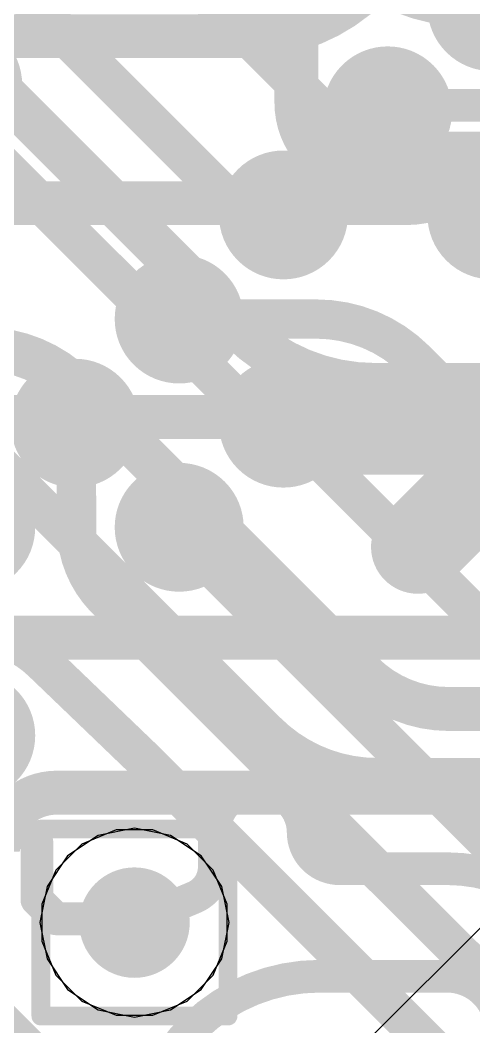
# Model space of a CAD drawing. Header units: inches. Extents: x -6 to 284, y -12 to 154.
# Drawn here: x 61.472 to 62.703, y 4.798 to 7.532 of the extents above; entities that cross this region are included whole.
import ezdxf

# ---------------------------------------------------------------- set-up
doc = ezdxf.new("R2010")
doc.units = ezdxf.units.IN
for name, color, linetype in [('Bottom Layer', 5, 'Continuous'), ('Drill Drawing', 1, 'Continuous'), ('GND-1', 16, 'Continuous'), ('GND-2', 90, 'Continuous'), ('GND-3', 216, 'Continuous'), ('GND-4', 54, 'Continuous'), ('PWR-1', 156, 'Continuous'), ('PWR-2', 130, 'Continuous'), ('Signal L1', 76, 'Continuous'), ('Signal L2', 6, 'Continuous'), ('Top Layer', 1, 'Continuous'), ('Top Overlay', 2, 'Continuous'), ('Top Paste', 8, 'Continuous'), ('Top Solder', 216, 'Continuous'), ('Via Holes', 16, 'Continuous')]:
    doc.layers.add(name, color=color, linetype=linetype)

# ---------------------------------------------------------------- blocks, each defined once
blk = doc.blocks.new('BGA_565_15_5_14_4__132')
at = {"layer": 'Top Layer'}
h = blk.add_hatch(color=1, dxfattribs=at)
edge = h.paths.add_edge_path()
edge.add_arc((-5, 6.8), 0.125, 0, 360)
h = blk.add_hatch(color=1, dxfattribs=at)
edge = h.paths.add_edge_path()
edge.add_arc((-4.2, 6.8), 0.125, 0, 360)
h = blk.add_hatch(color=1, dxfattribs=at)
edge = h.paths.add_edge_path()
edge.add_arc((-3.8, 6.8), 0.125, 0, 360)
h = blk.add_hatch(color=1, dxfattribs=at)
edge = h.paths.add_edge_path()
edge.add_arc((-5.4, 6.4), 0.125, 0, 360)
h = blk.add_hatch(color=1, dxfattribs=at)
edge = h.paths.add_edge_path()
edge.add_arc((-5, 6.4), 0.125, 0, 360)
h = blk.add_hatch(color=1, dxfattribs=at)
edge = h.paths.add_edge_path()
edge.add_arc((-4.6, 6.4), 0.125, 0, 360)
h = blk.add_hatch(color=1, dxfattribs=at)
edge = h.paths.add_edge_path()
edge.add_arc((-4.2, 6.4), 0.125, 0, 360)
h = blk.add_hatch(color=1, dxfattribs=at)
edge = h.paths.add_edge_path()
edge.add_arc((-3.8, 6.4), 0.125, 0, 360)
at = {"layer": 'Top Paste'}
h = blk.add_hatch(color=8, dxfattribs=at)
edge = h.paths.add_edge_path()
edge.add_arc((-5, 6.8), 0.125, 0, 360)
h = blk.add_hatch(color=8, dxfattribs=at)
edge = h.paths.add_edge_path()
edge.add_arc((-4.2, 6.8), 0.125, 0, 360)
h = blk.add_hatch(color=8, dxfattribs=at)
edge = h.paths.add_edge_path()
edge.add_arc((-3.8, 6.8), 0.125, 0, 360)
h = blk.add_hatch(color=8, dxfattribs=at)
edge = h.paths.add_edge_path()
edge.add_arc((-5.4, 6.4), 0.125, 0, 360)
h = blk.add_hatch(color=8, dxfattribs=at)
edge = h.paths.add_edge_path()
edge.add_arc((-5, 6.4), 0.125, 0, 360)
h = blk.add_hatch(color=8, dxfattribs=at)
edge = h.paths.add_edge_path()
edge.add_arc((-4.6, 6.4), 0.125, 0, 360)
h = blk.add_hatch(color=8, dxfattribs=at)
edge = h.paths.add_edge_path()
edge.add_arc((-4.2, 6.4), 0.125, 0, 360)
h = blk.add_hatch(color=8, dxfattribs=at)
edge = h.paths.add_edge_path()
edge.add_arc((-3.8, 6.4), 0.125, 0, 360)
at = {"layer": 'Top Solder'}
h = blk.add_hatch(color=216, dxfattribs=at)
edge = h.paths.add_edge_path()
edge.add_arc((-5, 6.8), 0.175, 0, 360)
h = blk.add_hatch(color=216, dxfattribs=at)
edge = h.paths.add_edge_path()
edge.add_arc((-4.2, 6.8), 0.175, 0, 360)
h = blk.add_hatch(color=216, dxfattribs=at)
edge = h.paths.add_edge_path()
edge.add_arc((-3.8, 6.8), 0.175, 0, 360)
h = blk.add_hatch(color=216, dxfattribs=at)
edge = h.paths.add_edge_path()
edge.add_arc((-3, 6.8), 0.175, 0, 360)
h = blk.add_hatch(color=216, dxfattribs=at)
edge = h.paths.add_edge_path()
edge.add_arc((-5.4, 6.4), 0.175, 0, 360)
h = blk.add_hatch(color=216, dxfattribs=at)
edge = h.paths.add_edge_path()
edge.add_arc((-5, 6.4), 0.175, 0, 360)
h = blk.add_hatch(color=216, dxfattribs=at)
edge = h.paths.add_edge_path()
edge.add_arc((-4.6, 6.4), 0.175, 0, 360)
h = blk.add_hatch(color=216, dxfattribs=at)
edge = h.paths.add_edge_path()
edge.add_arc((-4.2, 6.4), 0.175, 0, 360)
h = blk.add_hatch(color=216, dxfattribs=at)
edge = h.paths.add_edge_path()
edge.add_arc((-3.8, 6.4), 0.175, 0, 360)
h = blk.add_hatch(color=216, dxfattribs=at)
edge = h.paths.add_edge_path()
edge.add_arc((-3.4, 6.4), 0.175, 0, 360)
h = blk.add_hatch(color=216, dxfattribs=at)
edge = h.paths.add_edge_path()
edge.add_arc((-4.225, 5.525), 0.175, 0, 360)
at = {"layer": 'Top Overlay'}
blk.add_lwpolyline([(-4.22, 7.2958, 0.254, 0.254, 0), (-7.845, 7.2958, 0.254, 0.254, 0)], format="xyseb", dxfattribs=at)
blk.add_lwpolyline([(-4.2835, 7.2958, 0.127, 0.127, 1), (-4.1565, 7.2958, 0.127, 0.127, 1)], format="xyseb", close=True, dxfattribs=at)

msp = doc.modelspace()

# ---------------------------------------------------------------- hatches: boundary and pattern name
at = {"layer": 'Bottom Layer'}
h = msp.add_hatch(color=5, dxfattribs=at)
edge = h.paths.add_edge_path()
edge.add_arc((61.7818, 5.0807), 0.15, 0, 360)
at = {"layer": 'GND-1'}
h = msp.add_hatch(color=16, dxfattribs=at)
edge = h.paths.add_edge_path()
edge.add_arc((61.7818, 5.0807), 0.15, 0, 360)
at = {"layer": 'GND-2'}
h = msp.add_hatch(color=90, dxfattribs=at)
edge = h.paths.add_edge_path()
edge.add_arc((61.7818, 5.0807), 0.15, 0, 360)
at = {"layer": 'GND-3'}
h = msp.add_hatch(color=216, dxfattribs=at)
edge = h.paths.add_edge_path()
edge.add_arc((61.7818, 5.0807), 0.15, 0, 360)
at = {"layer": 'GND-4'}
h = msp.add_hatch(color=54, dxfattribs=at)
edge = h.paths.add_edge_path()
edge.add_arc((61.7818, 5.0807), 0.15, 0, 360)
at = {"layer": 'PWR-1'}
h = msp.add_hatch(color=156, dxfattribs=at)
edge = h.paths.add_edge_path()
edge.add_arc((61.7818, 5.0807), 0.15, 0, 360)
at = {"layer": 'PWR-2'}
h = msp.add_hatch(color=130, dxfattribs=at)
edge = h.paths.add_edge_path()
edge.add_arc((61.7818, 5.0807), 0.15, 0, 360)
at = {"layer": 'Signal L1'}
h = msp.add_hatch(color=76, dxfattribs=at)
edge = h.paths.add_edge_path()
edge.add_arc((61.7818, 5.0807), 0.15, 0, 360)
at = {"layer": 'Signal L2'}
h = msp.add_hatch(color=6, dxfattribs=at)
edge = h.paths.add_edge_path()
edge.add_arc((61.7818, 5.0807), 0.15, 0, 360)
at = {"layer": 'Top Layer'}
msp.add_hatch(color=1, dxfattribs=at).paths.add_polyline_path([(61.4769, 5.4009), (61.2973, 5.5805), (61.2344, 5.5177), (61.414, 5.3381)])
h = msp.add_hatch(color=1, dxfattribs=at)
edge = h.paths.add_edge_path()
edge.add_arc((61.7818, 5.0807), 0.15, 0, 360)
at = {"layer": 'Via Holes'}
h = msp.add_hatch(color=7, dxfattribs=at)
edge = h.paths.add_edge_path()
edge.add_arc((61.7818, 5.0807), 0.075, 0, 360)

# ---------------------------------------------------------------- linework, layer by layer
at = {"layer": 'Bottom Layer'}
for points in [[(61.7618, 7.8164, 0.1067, 0.1067, 0), (62.2904, 7.2878, 0.1067, 0.1067, 0)], [(62.5598, 7.1762, 0.1067, 0.1067, -0.198912), (62.2904, 7.2878, 0.1067, 0.1067, 0)], [(61.3473, 7.215, 0.1067, 0.1067, 0), (62.1098, 6.4525, 0.1067, 0.1067, 0)], [(62.5598, 7.1762, 0.1067, 0.1067, 0), (62.8192, 7.1762, 0.1067, 0.1067, 0)], [(60.8425, 6.8971, 0.1067, 0.1067, 0), (62.1404, 5.5992, 0.1067, 0.1067, 0)], [(62.1098, 6.4525, 0.1067, 0.1067, 0), (62.1108, 6.4515, 0.1067, 0.1067, 0)], [(62.3528, 6.3513, 0.1067, 0.1067, -0.198821), (62.1108, 6.4515, 0.1067, 0.1067, 0)], [(62.3528, 6.3513, 0.1067, 0.1067, 0), (62.3535, 6.3513, 0.1067, 0.1067, 0)], [(62.3535, 6.3513, 0.1067, 0.1067, 0), (62.8508, 6.3513, 0.1067, 0.1067, 0)], [(62.4419, 5.4746, 0.1067, 0.1067, -0.199416), (62.1404, 5.5992, 0.1067, 0.1067, 0)], [(62.4419, 5.4746, 0.1067, 0.1067, 0), (62.8881, 5.4746, 0.1067, 0.1067, 0)]]:
    msp.add_lwpolyline(points, format="xyseb", dxfattribs=at)
for points in [[(62.2637, 7.2878, 0.0533, 0.0533, 1), (62.317, 7.2878, 0.0533, 0.0533, 1)], [(62.2637, 7.2878, 0.0533, 0.0533, 1), (62.317, 7.2878, 0.0533, 0.0533, 1)], [(62.5331, 7.1762, 0.0533, 0.0533, 1), (62.5864, 7.1762, 0.0533, 0.0533, 1)], [(62.5331, 7.1762, 0.0533, 0.0533, 1), (62.5864, 7.1762, 0.0533, 0.0533, 1)], [(62.0832, 6.4525, 0.0533, 0.0533, 1), (62.1365, 6.4525, 0.0533, 0.0533, 1)], [(62.0832, 6.4525, 0.0533, 0.0533, 1), (62.1365, 6.4525, 0.0533, 0.0533, 1)], [(62.0841, 6.4515, 0.0533, 0.0533, 1), (62.1375, 6.4515, 0.0533, 0.0533, 1)], [(62.0841, 6.4515, 0.0533, 0.0533, 1), (62.1375, 6.4515, 0.0533, 0.0533, 1)], [(62.3261, 6.3513, 0.0533, 0.0533, 1), (62.3795, 6.3513, 0.0533, 0.0533, 1)], [(62.3261, 6.3513, 0.0533, 0.0533, 1), (62.3795, 6.3513, 0.0533, 0.0533, 1)], [(62.3269, 6.3513, 0.0533, 0.0533, 1), (62.3802, 6.3513, 0.0533, 0.0533, 1)], [(62.3269, 6.3513, 0.0533, 0.0533, 1), (62.3802, 6.3513, 0.0533, 0.0533, 1)], [(62.1137, 5.5992, 0.0533, 0.0533, 1), (62.1671, 5.5992, 0.0533, 0.0533, 1)], [(62.1137, 5.5992, 0.0533, 0.0533, 1), (62.1671, 5.5992, 0.0533, 0.0533, 1)], [(62.4152, 5.4746, 0.0533, 0.0533, 1), (62.4685, 5.4746, 0.0533, 0.0533, 1)], [(62.4152, 5.4746, 0.0533, 0.0533, 1), (62.4685, 5.4746, 0.0533, 0.0533, 1)]]:
    msp.add_lwpolyline(points, format="xyseb", close=True, dxfattribs=at)
at = {"layer": 'Drill Drawing'}
for points in [[(61.5278, 5.3347, 0.0508, 0.0508, 0), (62.0358, 5.3347, 0.0508, 0.0508, 0)], [(61.5278, 4.8267, 0.0508, 0.0508, 0), (61.5278, 5.3347, 0.0508, 0.0508, 0)], [(62.0358, 4.8267, 0.0508, 0.0508, 0), (62.0358, 5.3347, 0.0508, 0.0508, 0)], [(61.5278, 4.8267, 0.0508, 0.0508, 0), (62.0358, 4.8267, 0.0508, 0.0508, 0)]]:
    msp.add_lwpolyline(points, format="xyseb", dxfattribs=at)
for points in [[(61.5151, 5.3347, 0.0254, 0.0254, 1), (61.5405, 5.3347, 0.0254, 0.0254, 1)], [(61.5151, 5.3347, 0.0254, 0.0254, 1), (61.5405, 5.3347, 0.0254, 0.0254, 1)], [(62.0231, 5.3347, 0.0254, 0.0254, 1), (62.0485, 5.3347, 0.0254, 0.0254, 1)], [(62.0231, 5.3347, 0.0254, 0.0254, 1), (62.0485, 5.3347, 0.0254, 0.0254, 1)], [(61.5151, 4.8267, 0.0254, 0.0254, 1), (61.5405, 4.8267, 0.0254, 0.0254, 1)], [(61.5151, 4.8267, 0.0254, 0.0254, 1), (61.5405, 4.8267, 0.0254, 0.0254, 1)], [(62.0231, 4.8267, 0.0254, 0.0254, 1), (62.0485, 4.8267, 0.0254, 0.0254, 1)], [(62.0231, 4.8267, 0.0254, 0.0254, 1), (62.0485, 4.8267, 0.0254, 0.0254, 1)]]:
    msp.add_lwpolyline(points, format="xyseb", close=True, dxfattribs=at)
at = {"layer": 'GND-1'}
for p, q in [((61.7318, 5.3323), (61.6393, 5.294)), ((61.8319, 5.3323), (61.7318, 5.3323)), ((61.9244, 5.294), (61.8319, 5.3323)), ((61.6393, 5.294), (61.5685, 5.2232)), ((61.9951, 5.2232), (61.9244, 5.294)), ((61.5685, 5.2232), (61.5302, 5.1307)), ((62.0334, 5.1307), (61.9951, 5.2232)), ((61.5302, 5.1307), (61.5302, 5.0307)), ((62.0334, 5.0307), (62.0334, 5.1307)), ((61.5302, 5.0307), (61.5685, 4.9382)), ((61.9951, 4.9382), (62.0334, 5.0307)), ((61.5685, 4.9382), (61.6393, 4.8674)), ((61.9244, 4.8674), (61.9951, 4.9382)), ((61.6393, 4.8674), (61.7318, 4.8291)), ((61.8319, 4.8291), (61.9244, 4.8674)), ((61.7318, 4.8291), (61.8319, 4.8291))]:
    msp.add_line(p, q, dxfattribs=at)
at = {"layer": 'GND-2'}
for p, q in [((61.7318, 5.3323), (61.6393, 5.294)), ((61.8319, 5.3323), (61.7318, 5.3323)), ((61.9244, 5.294), (61.8319, 5.3323)), ((61.6393, 5.294), (61.5685, 5.2232)), ((61.9951, 5.2232), (61.9244, 5.294)), ((61.5685, 5.2232), (61.5302, 5.1307)), ((62.0334, 5.1307), (61.9951, 5.2232)), ((61.5302, 5.1307), (61.5302, 5.0307)), ((62.0334, 5.0307), (62.0334, 5.1307)), ((61.5302, 5.0307), (61.5685, 4.9382)), ((61.9951, 4.9382), (62.0334, 5.0307)), ((61.5685, 4.9382), (61.6393, 4.8674)), ((61.9244, 4.8674), (61.9951, 4.9382)), ((61.6393, 4.8674), (61.7318, 4.8291)), ((61.8319, 4.8291), (61.9244, 4.8674)), ((61.7318, 4.8291), (61.8319, 4.8291))]:
    msp.add_line(p, q, dxfattribs=at)
at = {"layer": 'GND-3'}
for p, q in [((61.7318, 5.3323), (61.6393, 5.294)), ((61.8319, 5.3323), (61.7318, 5.3323)), ((61.9244, 5.294), (61.8319, 5.3323)), ((61.6393, 5.294), (61.5685, 5.2232)), ((61.9951, 5.2232), (61.9244, 5.294)), ((61.5685, 5.2232), (61.5302, 5.1307)), ((62.0334, 5.1307), (61.9951, 5.2232)), ((61.5302, 5.1307), (61.5302, 5.0307)), ((62.0334, 5.0307), (62.0334, 5.1307)), ((61.5302, 5.0307), (61.5685, 4.9382)), ((61.9951, 4.9382), (62.0334, 5.0307)), ((61.5685, 4.9382), (61.6393, 4.8674)), ((61.9244, 4.8674), (61.9951, 4.9382)), ((61.6393, 4.8674), (61.7318, 4.8291)), ((61.8319, 4.8291), (61.9244, 4.8674)), ((61.7318, 4.8291), (61.8319, 4.8291))]:
    msp.add_line(p, q, dxfattribs=at)
at = {"layer": 'GND-4'}
for p, q in [((61.7318, 5.3323), (61.6393, 5.294)), ((61.8319, 5.3323), (61.7318, 5.3323)), ((61.9244, 5.294), (61.8319, 5.3323)), ((61.6393, 5.294), (61.5685, 5.2232)), ((61.9951, 5.2232), (61.9244, 5.294)), ((61.5685, 5.2232), (61.5302, 5.1307)), ((62.0334, 5.1307), (61.9951, 5.2232)), ((61.5302, 5.1307), (61.5302, 5.0307)), ((62.0334, 5.0307), (62.0334, 5.1307)), ((61.5302, 5.0307), (61.5685, 4.9382)), ((61.9951, 4.9382), (62.0334, 5.0307)), ((61.5685, 4.9382), (61.6393, 4.8674)), ((61.9244, 4.8674), (61.9951, 4.9382)), ((61.6393, 4.8674), (61.7318, 4.8291)), ((61.8319, 4.8291), (61.9244, 4.8674)), ((61.7318, 4.8291), (61.8319, 4.8291))]:
    msp.add_line(p, q, dxfattribs=at)
at = {"layer": 'PWR-1'}
for p, q in [((61.7818, 5.3372), (61.6837, 5.3177)), ((61.88, 5.3177), (61.7818, 5.3372)), ((61.6837, 5.3177), (61.6004, 5.2621)), ((61.9632, 5.2621), (61.88, 5.3177)), ((61.6004, 5.2621), (61.5448, 5.1789)), ((62.0188, 5.1789), (61.9632, 5.2621)), ((61.5448, 5.1789), (61.5253, 5.0807)), ((62.0384, 5.0807), (62.0188, 5.1789)), ((61.5253, 5.0807), (61.5448, 4.9825)), ((62.0188, 4.9825), (62.0384, 5.0807)), ((61.5448, 4.9825), (61.6004, 4.8993)), ((61.9632, 4.8993), (62.0188, 4.9825)), ((61.6004, 4.8993), (61.6837, 4.8437)), ((61.88, 4.8437), (61.9632, 4.8993)), ((61.6837, 4.8437), (61.7818, 4.8242)), ((61.7818, 4.8242), (61.88, 4.8437))]:
    msp.add_line(p, q, dxfattribs=at)
at = {"layer": 'PWR-2'}
for p, q in [((61.7818, 5.3372), (61.6837, 5.3177)), ((61.88, 5.3177), (61.7818, 5.3372)), ((61.6837, 5.3177), (61.6004, 5.2621)), ((61.9632, 5.2621), (61.88, 5.3177)), ((61.6004, 5.2621), (61.5448, 5.1789)), ((62.0188, 5.1789), (61.9632, 5.2621)), ((61.5448, 5.1789), (61.5253, 5.0807)), ((62.0384, 5.0807), (62.0188, 5.1789)), ((61.5253, 5.0807), (61.5448, 4.9825)), ((62.0188, 4.9825), (62.0384, 5.0807)), ((61.5448, 4.9825), (61.6004, 4.8993)), ((61.9632, 4.8993), (62.0188, 4.9825)), ((61.6004, 4.8993), (61.6837, 4.8437)), ((61.88, 4.8437), (61.9632, 4.8993)), ((61.6837, 4.8437), (61.7818, 4.8242)), ((61.7818, 4.8242), (61.88, 4.8437))]:
    msp.add_line(p, q, dxfattribs=at)
at = {"layer": 'Signal L1'}
for points in [[(62.2214, 7.3083, 0.1194, 0.1194, 0), (62.2214, 8.276, 0.1194, 0.1194, 0)], [(61.3648, 7.3949, 0.1194, 0.1194, 0), (62.0646, 6.6951, 0.1194, 0.1194, 0)], [(62.4174, 7.1127, 0.1194, 0.1194, -0.417403), (62.2214, 7.3083, 0.1194, 0.1194, 0)], [(62.4174, 7.1127, 0.1194, 0.1194, 0), (62.9327, 7.1127, 0.1194, 0.1194, 0)], [(62.0646, 6.6951, 0.1194, 0.1194, 0), (62.0657, 6.694, 0.1194, 0.1194, 0)], [(62.4352, 6.5412, 0.1194, 0.1194, -0.198582), (62.0657, 6.694, 0.1194, 0.1194, 0)], [(61.367, 6.6394, 0.1194, 0.1194, -0.198911), (61.6262, 6.5321, 0.1194, 0.1194, 0)], [(61.6262, 6.5321, 0.1194, 0.1194, 0), (62.4003, 5.7579, 0.1194, 0.1194, 0)], [(62.4352, 6.5412, 0.1194, 0.1194, 0), (62.436, 6.5412, 0.1194, 0.1194, 0)], [(62.436, 6.5412, 0.1194, 0.1194, 0), (66.4994, 6.5412, 0.1194, 0.1194, 0)], [(62.4005, 5.7577, 0.1194, 0.1194, -0.000234), (62.4003, 5.7579, 0.1194, 0.1194, 0)], [(62.6344, 5.661, 0.1194, 0.1194, -0.198669), (62.4005, 5.7577, 0.1194, 0.1194, 0)], [(62.6344, 5.661, 0.1194, 0.1194, 0), (62.7716, 5.661, 0.1194, 0.1194, 0)], [(61.9986, 5.3329, 0.0889, 0.0889, -0.97154), (62.2397, 5.3259, 0.0889, 0.0889, 0)], [(61.9984, 5.3329, 0.0889, 0.0889, 0), (61.9986, 5.3329, 0.0889, 0.0889, 0)], [(61.9984, 5.2311, 0.0889, 0.0889, 0), (61.9984, 5.3329, 0.0889, 0.0889, 0)], [(62.3385, 5.2272, 0.0889, 0.0889, -0.414214), (62.2397, 5.3259, 0.0889, 0.0889, 0)], [(61.9984, 5.2311, 0.0889, 0.0889, -0.301505), (61.9441, 5.1492, 0.0889, 0.0889, 0)], [(62.3385, 5.2272, 0.0889, 0.0889, 0), (62.6301, 5.2272, 0.0889, 0.0889, 0)], [(62.6301, 5.2272, 0.0889, 0.0889, -0.414214), (63.0683, 4.789, 0.0889, 0.0889, 0)], [(61.7818, 5.0807, 0.0889, 0.0889, 0), (61.9441, 5.1492, 0.0889, 0.0889, 0)], [(61.7818, 5.0807, 0.0889, 0.0889, 0), (61.7899, 5.0506, 0.0889, 0.0889, 0)], [(61.8083, 4.558, 0.0889, 0.0889, -0.347929), (62.2846, 4.9351, 0.0889, 0.0889, 0)], [(62.2846, 4.9351, 0.0889, 0.0889, 0), (62.6301, 4.9351, 0.0889, 0.0889, 0)], [(62.6301, 4.9351, 0.0889, 0.0889, -0.414214), (62.7762, 4.789, 0.0889, 0.0889, 0)]]:
    msp.add_lwpolyline(points, format="xyseb", dxfattribs=at)
for points in [[(62.1915, 7.3083, 0.0597, 0.0597, 1), (62.2512, 7.3083, 0.0597, 0.0597, 1)], [(62.1915, 7.3083, 0.0597, 0.0597, 1), (62.2512, 7.3083, 0.0597, 0.0597, 1)], [(62.3876, 7.1127, 0.0597, 0.0597, 1), (62.4473, 7.1127, 0.0597, 0.0597, 1)], [(62.3876, 7.1127, 0.0597, 0.0597, 1), (62.4473, 7.1127, 0.0597, 0.0597, 1)], [(62.0348, 6.6951, 0.0597, 0.0597, 1), (62.0944, 6.6951, 0.0597, 0.0597, 1)], [(62.0348, 6.6951, 0.0597, 0.0597, 1), (62.0944, 6.6951, 0.0597, 0.0597, 1)], [(62.0358, 6.694, 0.0597, 0.0597, 1), (62.0955, 6.694, 0.0597, 0.0597, 1)], [(62.0358, 6.694, 0.0597, 0.0597, 1), (62.0955, 6.694, 0.0597, 0.0597, 1)], [(61.5963, 6.5321, 0.0597, 0.0597, 1), (61.656, 6.5321, 0.0597, 0.0597, 1)], [(61.5963, 6.5321, 0.0597, 0.0597, 1), (61.656, 6.5321, 0.0597, 0.0597, 1)], [(62.4054, 6.5412, 0.0597, 0.0597, 1), (62.4651, 6.5412, 0.0597, 0.0597, 1)], [(62.4054, 6.5412, 0.0597, 0.0597, 1), (62.4651, 6.5412, 0.0597, 0.0597, 1)], [(62.4062, 6.5412, 0.0597, 0.0597, 1), (62.4659, 6.5412, 0.0597, 0.0597, 1)], [(62.4062, 6.5412, 0.0597, 0.0597, 1), (62.4659, 6.5412, 0.0597, 0.0597, 1)], [(62.3705, 5.7579, 0.0597, 0.0597, 1), (62.4302, 5.7579, 0.0597, 0.0597, 1)], [(62.3705, 5.7579, 0.0597, 0.0597, 1), (62.4302, 5.7579, 0.0597, 0.0597, 1)], [(62.3707, 5.7577, 0.0597, 0.0597, 1), (62.4304, 5.7577, 0.0597, 0.0597, 1)], [(62.3707, 5.7577, 0.0597, 0.0597, 1), (62.4304, 5.7577, 0.0597, 0.0597, 1)], [(62.6046, 5.661, 0.0597, 0.0597, 1), (62.6643, 5.661, 0.0597, 0.0597, 1)], [(62.6046, 5.661, 0.0597, 0.0597, 1), (62.6643, 5.661, 0.0597, 0.0597, 1)], [(61.9762, 5.3329, 0.0445, 0.0445, 1), (62.0207, 5.3329, 0.0445, 0.0445, 1)], [(61.9762, 5.3329, 0.0445, 0.0445, 1), (62.0207, 5.3329, 0.0445, 0.0445, 1)], [(61.9764, 5.3329, 0.0445, 0.0445, 1), (62.0209, 5.3329, 0.0445, 0.0445, 1)], [(61.9764, 5.3329, 0.0445, 0.0445, 1), (62.0209, 5.3329, 0.0445, 0.0445, 1)], [(62.2175, 5.3259, 0.0445, 0.0445, 1), (62.262, 5.3259, 0.0445, 0.0445, 1)], [(62.2175, 5.3259, 0.0445, 0.0445, 1), (62.262, 5.3259, 0.0445, 0.0445, 1)], [(61.9762, 5.2311, 0.0445, 0.0445, 1), (62.0207, 5.2311, 0.0445, 0.0445, 1)], [(61.9762, 5.2311, 0.0445, 0.0445, 1), (62.0207, 5.2311, 0.0445, 0.0445, 1)], [(62.3163, 5.2272, 0.0445, 0.0445, 1), (62.3607, 5.2272, 0.0445, 0.0445, 1)], [(62.3163, 5.2272, 0.0445, 0.0445, 1), (62.3607, 5.2272, 0.0445, 0.0445, 1)], [(62.6079, 5.2272, 0.0445, 0.0445, 1), (62.6523, 5.2272, 0.0445, 0.0445, 1)], [(62.6079, 5.2272, 0.0445, 0.0445, 1), (62.6523, 5.2272, 0.0445, 0.0445, 1)], [(61.9219, 5.1492, 0.0445, 0.0445, 1), (61.9663, 5.1492, 0.0445, 0.0445, 1)], [(61.9219, 5.1492, 0.0445, 0.0445, 1), (61.9663, 5.1492, 0.0445, 0.0445, 1)], [(61.7596, 5.0807, 0.0445, 0.0445, 1), (61.8041, 5.0807, 0.0445, 0.0445, 1)], [(61.7596, 5.0807, 0.0445, 0.0445, 1), (61.8041, 5.0807, 0.0445, 0.0445, 1)], [(61.7677, 5.0506, 0.0445, 0.0445, 1), (61.8121, 5.0506, 0.0445, 0.0445, 1)], [(62.2624, 4.9351, 0.0445, 0.0445, 1), (62.3068, 4.9351, 0.0445, 0.0445, 1)], [(62.2624, 4.9351, 0.0445, 0.0445, 1), (62.3068, 4.9351, 0.0445, 0.0445, 1)], [(62.6079, 4.9351, 0.0445, 0.0445, 1), (62.6523, 4.9351, 0.0445, 0.0445, 1)], [(62.6079, 4.9351, 0.0445, 0.0445, 1), (62.6523, 4.9351, 0.0445, 0.0445, 1)]]:
    msp.add_lwpolyline(points, format="xyseb", close=True, dxfattribs=at)
at = {"layer": 'Signal L2'}
for points in [[(62.4178, 7.6245, 0.1194, 0.1194, -0.198619), (62.0894, 7.4887, 0.1194, 0.1194, 0)], [(61.3847, 7.4887, 0.1194, 0.1194, 0), (62.0894, 7.4887, 0.1194, 0.1194, 0)], [(62.7033, 7.1127, 0.1194, 0.1194, 0), (62.9188, 7.3282, 0.1194, 0.1194, 0)], [(62.7033, 7.1127, 0.1194, 0.1194, -0.198912), (62.5161, 7.0351, 0.1194, 0.1194, 0)], [(61.3407, 7.0351, 0.1194, 0.1194, 0), (62.5161, 7.0351, 0.1194, 0.1194, 0)], [(61.0732, 6.3103, 0.1194, 0.1194, -0.198912), (61.4209, 6.4543, 0.1194, 0.1194, 0)], [(61.4209, 6.4543, 0.1194, 0.1194, 0), (62.9843, 6.4543, 0.1194, 0.1194, 0)], [(61.2339, 5.8549, 0.1194, 0.1194, 0), (67.7881, 5.8549, 0.1194, 0.1194, 0)], [(61.411, 5.2736, 0.1194, 0.1194, -0.414214), (61.571, 5.4337, 0.1194, 0.1194, 0)], [(61.571, 5.4337, 0.1194, 0.1194, 0), (67.6066, 5.4337, 0.1194, 0.1194, 0)]]:
    msp.add_lwpolyline(points, format="xyseb", dxfattribs=at)
for points in [[(62.0596, 7.4887, 0.0597, 0.0597, 1), (62.1193, 7.4887, 0.0597, 0.0597, 1)], [(62.0596, 7.4887, 0.0597, 0.0597, 1), (62.1193, 7.4887, 0.0597, 0.0597, 1)], [(62.6735, 7.1127, 0.0597, 0.0597, 1), (62.7332, 7.1127, 0.0597, 0.0597, 1)], [(62.6735, 7.1127, 0.0597, 0.0597, 1), (62.7332, 7.1127, 0.0597, 0.0597, 1)], [(62.4862, 7.0351, 0.0597, 0.0597, 1), (62.5459, 7.0351, 0.0597, 0.0597, 1)], [(62.4862, 7.0351, 0.0597, 0.0597, 1), (62.5459, 7.0351, 0.0597, 0.0597, 1)], [(61.3911, 6.4543, 0.0597, 0.0597, 1), (61.4508, 6.4543, 0.0597, 0.0597, 1)], [(61.3911, 6.4543, 0.0597, 0.0597, 1), (61.4508, 6.4543, 0.0597, 0.0597, 1)], [(61.5412, 5.4337, 0.0597, 0.0597, 1), (61.6009, 5.4337, 0.0597, 0.0597, 1)], [(61.5412, 5.4337, 0.0597, 0.0597, 1), (61.6009, 5.4337, 0.0597, 0.0597, 1)]]:
    msp.add_lwpolyline(points, format="xyseb", close=True, dxfattribs=at)
at = {"layer": 'Top Layer'}
msp.add_line((66.3923, 8.7386), (54.1882, -3.4655), dxfattribs=at)
for points in [[(62.7518, 7.5688, 0.127, 0.127, -0.198655), (62.269, 7.7685, 0.127, 0.127, 0)], [(61.4238, 7.6583, 0.1067, 0.1067, 0), (62.0033, 7.0789, 0.1067, 0.1067, 0)], [(62.4689, 7.286, 0.0889, 0.0889, 0), (62.4834, 7.3005, 0.0889, 0.0889, 0)], [(62.4834, 7.3005, 0.0889, 0.0889, 0), (62.8299, 7.3005, 0.0889, 0.0889, 0)], [(62.0702, 7.0306, 0.1067, 0.1067, -0.080337), (62.0033, 7.0789, 0.1067, 0.1067, 0)], [(62.1861, 7.0031, 0.1067, 0.1067, -0.11671), (62.0702, 7.0306, 0.1067, 0.1067, 0)], [(61.9033, 6.7203, 0.1067, 0.1067, 0), (62.275, 6.7203, 0.1067, 0.1067, 0)], [(62.275, 6.7203, 0.1067, 0.1067, -0.198912), (62.5444, 6.6087, 0.1067, 0.1067, 0)], [(62.5444, 6.6087, 0.1067, 0.1067, 0), (63.3032, 5.85, 0.1067, 0.1067, 0)], [(61.6204, 6.4375, 0.1067, 0.1067, 0), (61.6246, 6.238, 0.1067, 0.1067, 0)], [(62.1861, 6.4375, 0.1067, 0.1067, 0), (63.1533, 5.4703, 0.1067, 0.1067, 0)], [(61.6246, 6.1386, 0.1067, 0.1067, 0), (61.6246, 6.238, 0.1067, 0.1067, 0)], [(61.9033, 6.1353, 0.1067, 0.1067, 0), (61.9033, 6.1546, 0.1067, 0.1067, 0)], [(61.6246, 6.1386, 0.1067, 0.1067, 0), (61.6264, 6.1227, 0.1067, 0.1067, 0)], [(61.9033, 6.1353, 0.1067, 0.1067, 0), (62.9501, 5.0885, 0.1067, 0.1067, 0)], [(61.7006, 5.9633, 0.1067, 0.1067, -0.161903), (61.6264, 6.1227, 0.1067, 0.1067, 0)], [(61.7006, 5.9633, 0.1067, 0.1067, 0), (61.7007, 5.9632, 0.1067, 0.1067, 0)], [(61.7007, 5.9632, 0.1067, 0.1067, 0), (62.9664, 4.6975, 0.1067, 0.1067, 0)], [(61.7007, 5.9632, 0.1067, 0.1067, -0.000049), (61.7006, 5.9633, 0.1067, 0.1067, 0)], [(61.3514, 5.8673, 0.1067, 0.1067, -0.181), (61.5307, 5.7898, 0.1067, 0.1067, 0)], [(61.5307, 5.7898, 0.1067, 0.1067, 0), (61.8174, 5.5141, 0.1067, 0.1067, 0)], [(61.8174, 5.5141, 0.1067, 0.1067, 0), (62.1043, 5.2272, 0.1067, 0.1067, 0)], [(61.3684, 5.4469, 0.0889, 0.0889, 0), (61.5171, 5.2982, 0.0889, 0.0889, 0)], [(61.5171, 5.143, 0.0889, 0.0889, 0), (61.5171, 5.2982, 0.0889, 0.0889, 0)], [(62.1043, 5.2272, 0.1067, 0.1067, 0), (62.6448, 4.6867, 0.1067, 0.1067, 0)], [(61.5171, 5.143, 0.0889, 0.0889, 0), (61.5692, 5.091, 0.0889, 0.0889, 0)], [(61.5692, 5.091, 0.0889, 0.0889, 0), (61.7716, 5.091, 0.0889, 0.0889, 0)], [(61.7716, 5.091, 0.0889, 0.0889, 0), (61.7818, 5.0807, 0.0889, 0.0889, 0)], [(61.225, 5.022, 0.0889, 0.0889, 0), (61.7818, 4.4652, 0.0889, 0.0889, 0)]]:
    msp.add_lwpolyline(points, format="xyseb", dxfattribs=at)
for points in [[(62.72, 7.5688, 0.0635, 0.0635, 1), (62.7835, 7.5688, 0.0635, 0.0635, 1)], [(62.4467, 7.286, 0.0445, 0.0445, 1), (62.4912, 7.286, 0.0445, 0.0445, 1)], [(62.4612, 7.3005, 0.0445, 0.0445, 1), (62.5057, 7.3005, 0.0445, 0.0445, 1)], [(62.4612, 7.3005, 0.0445, 0.0445, 1), (62.5057, 7.3005, 0.0445, 0.0445, 1)], [(61.9766, 7.0789, 0.0533, 0.0533, 1), (62.0299, 7.0789, 0.0533, 0.0533, 1)], [(61.9766, 7.0789, 0.0533, 0.0533, 1), (62.0299, 7.0789, 0.0533, 0.0533, 1)], [(62.0435, 7.0306, 0.0533, 0.0533, 1), (62.0969, 7.0306, 0.0533, 0.0533, 1)], [(62.0435, 7.0306, 0.0533, 0.0533, 1), (62.0969, 7.0306, 0.0533, 0.0533, 1)], [(62.1594, 7.0031, 0.0533, 0.0533, 1), (62.2128, 7.0031, 0.0533, 0.0533, 1)], [(61.8766, 6.7203, 0.0533, 0.0533, 1), (61.9299, 6.7203, 0.0533, 0.0533, 1)], [(62.2484, 6.7203, 0.0533, 0.0533, 1), (62.3017, 6.7203, 0.0533, 0.0533, 1)], [(62.2484, 6.7203, 0.0533, 0.0533, 1), (62.3017, 6.7203, 0.0533, 0.0533, 1)], [(62.5178, 6.6087, 0.0533, 0.0533, 1), (62.5711, 6.6087, 0.0533, 0.0533, 1)], [(62.5178, 6.6087, 0.0533, 0.0533, 1), (62.5711, 6.6087, 0.0533, 0.0533, 1)], [(61.5937, 6.4375, 0.0533, 0.0533, 1), (61.6471, 6.4375, 0.0533, 0.0533, 1)], [(62.1594, 6.4375, 0.0533, 0.0533, 1), (62.2128, 6.4375, 0.0533, 0.0533, 1)], [(61.5979, 6.238, 0.0533, 0.0533, 1), (61.6513, 6.238, 0.0533, 0.0533, 1)], [(61.5979, 6.238, 0.0533, 0.0533, 1), (61.6513, 6.238, 0.0533, 0.0533, 1)], [(61.8766, 6.1546, 0.0533, 0.0533, 1), (61.9299, 6.1546, 0.0533, 0.0533, 1)], [(61.5979, 6.1386, 0.0533, 0.0533, 1), (61.6513, 6.1386, 0.0533, 0.0533, 1)], [(61.5979, 6.1386, 0.0533, 0.0533, 1), (61.6513, 6.1386, 0.0533, 0.0533, 1)], [(61.8766, 6.1353, 0.0533, 0.0533, 1), (61.9299, 6.1353, 0.0533, 0.0533, 1)], [(61.8766, 6.1353, 0.0533, 0.0533, 1), (61.9299, 6.1353, 0.0533, 0.0533, 1)], [(61.5997, 6.1227, 0.0533, 0.0533, 1), (61.6531, 6.1227, 0.0533, 0.0533, 1)], [(61.5997, 6.1227, 0.0533, 0.0533, 1), (61.6531, 6.1227, 0.0533, 0.0533, 1)], [(61.674, 5.9633, 0.0533, 0.0533, 1), (61.7273, 5.9633, 0.0533, 0.0533, 1)], [(61.674, 5.9632, 0.0533, 0.0533, 1), (61.7273, 5.9632, 0.0533, 0.0533, 1)], [(61.674, 5.9632, 0.0533, 0.0533, 1), (61.7273, 5.9632, 0.0533, 0.0533, 1)], [(61.674, 5.9633, 0.0533, 0.0533, 1), (61.7273, 5.9633, 0.0533, 0.0533, 1)], [(61.674, 5.9632, 0.0533, 0.0533, 1), (61.7273, 5.9632, 0.0533, 0.0533, 1)], [(61.674, 5.9633, 0.0533, 0.0533, 1), (61.7273, 5.9633, 0.0533, 0.0533, 1)], [(61.5041, 5.7898, 0.0533, 0.0533, 1), (61.5574, 5.7898, 0.0533, 0.0533, 1)], [(61.5041, 5.7898, 0.0533, 0.0533, 1), (61.5574, 5.7898, 0.0533, 0.0533, 1)], [(61.7907, 5.5141, 0.0533, 0.0533, 1), (61.8441, 5.5141, 0.0533, 0.0533, 1)], [(61.7907, 5.5141, 0.0533, 0.0533, 1), (61.8441, 5.5141, 0.0533, 0.0533, 1)], [(61.4949, 5.2982, 0.0445, 0.0445, 1), (61.5393, 5.2982, 0.0445, 0.0445, 1)], [(61.4949, 5.2982, 0.0445, 0.0445, 1), (61.5393, 5.2982, 0.0445, 0.0445, 1)], [(62.0777, 5.2272, 0.0533, 0.0533, 1), (62.131, 5.2272, 0.0533, 0.0533, 1)], [(62.0777, 5.2272, 0.0533, 0.0533, 1), (62.131, 5.2272, 0.0533, 0.0533, 1)], [(61.4949, 5.143, 0.0445, 0.0445, 1), (61.5393, 5.143, 0.0445, 0.0445, 1)], [(61.4949, 5.143, 0.0445, 0.0445, 1), (61.5393, 5.143, 0.0445, 0.0445, 1)], [(61.5469, 5.091, 0.0445, 0.0445, 1), (61.5914, 5.091, 0.0445, 0.0445, 1)], [(61.5469, 5.091, 0.0445, 0.0445, 1), (61.5914, 5.091, 0.0445, 0.0445, 1)], [(61.7494, 5.091, 0.0445, 0.0445, 1), (61.7938, 5.091, 0.0445, 0.0445, 1)], [(61.7494, 5.091, 0.0445, 0.0445, 1), (61.7938, 5.091, 0.0445, 0.0445, 1)], [(61.7596, 5.0807, 0.0445, 0.0445, 1), (61.8041, 5.0807, 0.0445, 0.0445, 1)]]:
    msp.add_lwpolyline(points, format="xyseb", close=True, dxfattribs=at)

# ---------------------------------------------------------------- block references
at = {"rotation": 225}
msp.add_blockref('BGA_565_15_5_14_4__132', (54.4079, 8.2759), dxfattribs=at)

doc.saveas('drawing.dxf')
